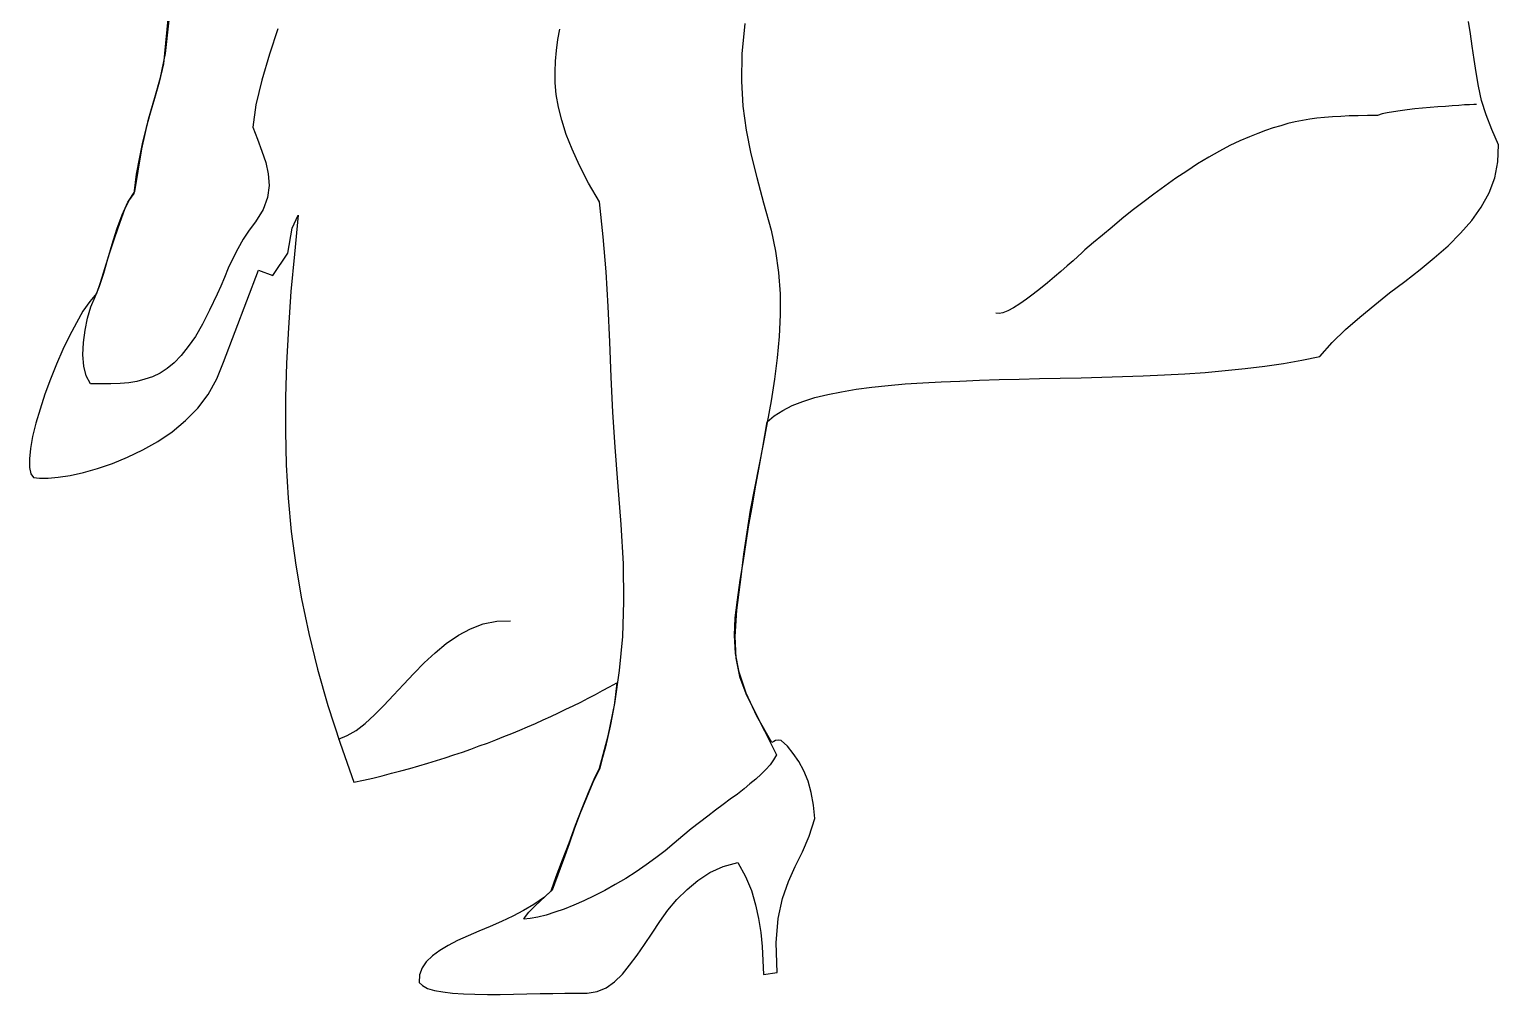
# Model space of a CAD drawing. Extents: x 137.57 to 138.53, y 60.03 to 61.42.
# Drawn here: x 137.755 to 138.527, y 60.029 to 60.536 of the extents above; entities that cross this region are included whole.
import ezdxf

# ---------------------------------------------------------------- set-up
doc = ezdxf.new("R2010")
doc.units = 0
doc.layers.get('0').update_dxf_attribs({"linetype": 'CONTINUOUS'})

msp = doc.modelspace()

# ---------------------------------------------------------------- linework, layer by layer
at = {"linetype": 'CONTINUOUS'}
for points in [[(137.82839, 60.55287), (137.82512, 60.51832), (137.82276, 60.50869), (137.82039, 60.50014), (137.81803, 60.49233), (137.81602, 60.48488), (137.81403, 60.47724), (137.81239, 60.46924), (137.81076, 60.46034), (137.80948, 60.45016), (137.80712, 60.44707), (137.80458, 60.44179), (137.80203, 60.43488), (137.7993, 60.42688), (137.79658, 60.41852), (137.79403, 60.41052), (137.79185, 60.40325), (137.78984, 60.39761), (137.7864, 60.39343), (137.78275, 60.38834), (137.77931, 60.38216), (137.77566, 60.37543), (137.77222, 60.36816), (137.76876, 60.36053), (137.76567, 60.35253), (137.76276, 60.34471), (137.76022, 60.33689), (137.75804, 60.32944), (137.75622, 60.32253), (137.75512, 60.31617), (137.75458, 60.31071), (137.75458, 60.30617), (137.75531, 60.3029), (137.75676, 60.3009), (137.75985, 60.30053), (137.7644, 60.30053), (137.76967, 60.30108), (137.77603, 60.30199), (137.78294, 60.30362), (137.7904, 60.30563), (137.79821, 60.30835), (137.80621, 60.31162), (137.81421, 60.31544), (137.82203, 60.31981), (137.82966, 60.32489), (137.83657, 60.3309), (137.84312, 60.33726), (137.84857, 60.34453), (137.85311, 60.35271), (137.85657, 60.36144), (137.87493, 60.4098), (137.88257, 60.40707), (137.89038, 60.41888), (137.89274, 60.43198), (137.89583, 60.4387), (137.89384, 60.41834), (137.89202, 60.39871), (137.89075, 60.37962), (137.88966, 60.36107), (137.88911, 60.34289), (137.88911, 60.32526), (137.88947, 60.30762), (137.89057, 60.28999), (137.8922, 60.27254), (137.89457, 60.2549), (137.89766, 60.23709), (137.90147, 60.21891), (137.90601, 60.20018), (137.91147, 60.1811), (137.91783, 60.16128), (137.9251, 60.14074), (137.9302, 60.14182), (137.9351, 60.14292), (137.94001, 60.14419), (137.94492, 60.14547), (137.94983, 60.14673), (137.95456, 60.14801), (137.95929, 60.14928), (137.96401, 60.15073), (137.96855, 60.15219), (137.9731, 60.15364), (137.97764, 60.1551), (137.98219, 60.15655), (137.98655, 60.15819), (137.99092, 60.15982), (137.99528, 60.16128), (137.99964, 60.16309), (138.00382, 60.16473), (138.00819, 60.16637), (138.01237, 60.16819), (138.01636, 60.16982), (138.02055, 60.17164), (138.02455, 60.17346), (138.02855, 60.17528), (138.03255, 60.17727), (138.03655, 60.17909), (138.04036, 60.18092), (138.04436, 60.18291), (138.04818, 60.18492), (138.052, 60.18691), (138.05581, 60.18891), (138.05945, 60.19091), (138.06327, 60.19291), (138.06254, 60.18691), (138.06182, 60.18127), (138.06091, 60.17564), (138.05981, 60.17018), (138.05854, 60.16473), (138.05727, 60.15928), (138.05581, 60.15382), (138.05436, 60.14819), (138.05073, 60.14055), (138.04727, 60.13255), (138.044, 60.12455), (138.04109, 60.11655), (138.03818, 60.10838), (138.03527, 60.10019), (138.03236, 60.09201), (138.02927, 60.08402), (138.02473, 60.08002), (138.01964, 60.07656), (138.01418, 60.07329), (138.00855, 60.07038), (138.00274, 60.06747), (137.99673, 60.06493), (137.99073, 60.06238), (137.9851, 60.06002), (137.97964, 60.05747), (137.97473, 60.05492), (137.97019, 60.05238), (137.96638, 60.04947), (137.9631, 60.04638), (137.96092, 60.04311), (137.95964, 60.03948), (137.95946, 60.03548), (137.9611, 60.03384), (137.96383, 60.03239), (137.96746, 60.03129), (137.97183, 60.03056), (137.97691, 60.02984), (137.98273, 60.02948), (137.98873, 60.0293), (137.99528, 60.02911), (138.00201, 60.02911), (138.00891, 60.0293), (138.016, 60.02948), (138.02291, 60.02965), (138.02964, 60.02965), (138.036, 60.02984), (138.042, 60.02984), (138.04764, 60.02984), (138.05291, 60.03075), (138.05763, 60.03275), (138.062, 60.03584), (138.06618, 60.03984), (138.07, 60.04457), (138.07399, 60.04984), (138.07782, 60.05548), (138.08181, 60.06147), (138.08581, 60.06747), (138.09017, 60.07347), (138.09489, 60.07911), (138.10017, 60.08438), (138.1058, 60.0891), (138.11216, 60.09329), (138.11908, 60.09638), (138.1269, 60.09856), (138.13089, 60.09111), (138.13399, 60.08384), (138.13616, 60.07638), (138.1378, 60.06911), (138.13889, 60.06184), (138.13962, 60.05438), (138.13998, 60.04711), (138.14035, 60.03966), (138.14761, 60.04074), (138.14707, 60.05638), (138.14798, 60.06911), (138.15034, 60.07965), (138.15343, 60.08856), (138.15707, 60.09638), (138.16089, 60.10419), (138.16434, 60.11238), (138.16725, 60.12165), (138.1667, 60.12874), (138.16543, 60.13528), (138.1638, 60.14128), (138.16162, 60.14673), (138.15889, 60.15164), (138.15598, 60.15583), (138.15289, 60.15965), (138.14962, 60.16274), (138.14798, 60.16292), (138.14671, 60.16274), (138.1458, 60.16219), (138.14471, 60.16164), (138.13689, 60.17546), (138.13125, 60.18764), (138.12762, 60.19854), (138.12562, 60.20836), (138.12507, 60.21782), (138.12544, 60.22709), (138.12671, 60.23654), (138.12816, 60.2469), (138.1298, 60.25727), (138.13125, 60.26672), (138.13271, 60.27599), (138.13434, 60.28527), (138.13598, 60.2949), (138.13798, 60.30526), (138.13998, 60.3169), (138.14234, 60.33017), (138.14598, 60.33326), (138.15053, 60.33617), (138.15543, 60.33871), (138.16107, 60.34089), (138.16725, 60.34289), (138.17416, 60.34453), (138.18143, 60.34599), (138.18907, 60.34726), (138.19725, 60.34835), (138.2058, 60.34926), (138.21488, 60.35016), (138.22415, 60.35071), (138.23379, 60.35126), (138.24361, 60.35162), (138.25379, 60.35198), (138.26415, 60.35235), (138.27469, 60.35253), (138.28542, 60.35289), (138.29633, 60.35308), (138.30723, 60.35325), (138.31814, 60.35362), (138.32905, 60.35398), (138.33996, 60.35435), (138.35105, 60.35489), (138.36177, 60.35544), (138.3725, 60.35617), (138.38304, 60.35708), (138.39341, 60.35816), (138.40377, 60.35944), (138.41358, 60.36089), (138.42322, 60.36253), (138.43267, 60.36453), (138.43922, 60.3718), (138.44613, 60.37871), (138.45376, 60.38525), (138.46158, 60.39162), (138.4694, 60.39798), (138.4774, 60.40398), (138.48539, 60.41016), (138.49285, 60.41634), (138.50012, 60.4227), (138.50667, 60.42925), (138.51267, 60.43598), (138.51758, 60.44307), (138.52175, 60.45052), (138.52467, 60.45833), (138.5263, 60.46688), (138.52666, 60.47579), (138.52303, 60.48379), (138.52012, 60.4916), (138.51775, 60.49906), (138.51612, 60.50651), (138.51485, 60.51378), (138.51376, 60.52069), (138.51285, 60.5276), (138.51194, 60.53414), (138.51084, 60.5405)], [(137.88511, 60.53669), (137.88074, 60.52342), (137.87674, 60.50978), (137.87365, 60.4967), (137.87202, 60.48506), (137.87438, 60.4787), (137.87674, 60.47251), (137.87875, 60.46652), (137.88002, 60.46052), (137.88056, 60.45433), (137.87966, 60.44815), (137.87747, 60.44179), (137.87347, 60.43525), (137.87002, 60.43088), (137.86693, 60.42616), (137.8642, 60.42107), (137.86148, 60.41598), (137.85912, 60.41088), (137.85711, 60.40598), (137.85512, 60.40143), (137.8533, 60.39725), (137.84929, 60.38889), (137.84548, 60.38144), (137.84184, 60.37507), (137.83802, 60.3698), (137.83439, 60.36507), (137.83075, 60.36125), (137.82693, 60.35816), (137.8233, 60.3558), (137.8193, 60.3538), (137.8153, 60.35253), (137.81112, 60.35144), (137.80676, 60.35071), (137.80221, 60.35035), (137.7973, 60.35016), (137.79221, 60.35016), (137.78675, 60.35016), (137.78439, 60.35435), (137.78312, 60.35944), (137.78258, 60.36544), (137.78294, 60.3718), (137.78385, 60.37835), (137.78512, 60.38471), (137.78694, 60.39052), (137.78912, 60.3958), (137.79148, 60.40143), (137.79367, 60.40834), (137.79585, 60.41579), (137.79803, 60.42361), (137.80058, 60.43143), (137.8033, 60.43888), (137.80639, 60.44561), (137.81003, 60.45124), (137.81366, 60.47361), (137.81712, 60.48924), (137.82057, 60.5007), (137.82348, 60.51123), (137.82603, 60.52378), (137.82803, 60.54123)], [(138.13053, 60.53959), (138.12889, 60.5236), (138.12871, 60.50924), (138.12944, 60.49615), (138.13125, 60.48342), (138.13362, 60.47106), (138.13689, 60.45852), (138.14035, 60.44525), (138.14435, 60.43088), (138.14671, 60.41979), (138.14817, 60.4087), (138.14907, 60.39743), (138.14907, 60.38634), (138.14852, 60.37507), (138.14761, 60.3638), (138.14616, 60.35253), (138.14435, 60.34126), (138.14234, 60.3298), (138.14016, 60.31835), (138.13798, 60.3069), (138.13562, 60.29526), (138.13343, 60.28381), (138.13162, 60.27217), (138.1298, 60.26054), (138.12853, 60.24872), (138.12617, 60.23109), (138.12526, 60.21728), (138.1258, 60.206), (138.1278, 60.19636), (138.13107, 60.18746), (138.13544, 60.17837), (138.14089, 60.16782), (138.14725, 60.1551), (138.14562, 60.15256), (138.1438, 60.14982), (138.14162, 60.14746), (138.13907, 60.14491), (138.13635, 60.14237), (138.13326, 60.13983), (138.13016, 60.13728), (138.12671, 60.13455), (138.1229, 60.13183), (138.11908, 60.1291), (138.11508, 60.12601), (138.11108, 60.12292), (138.10671, 60.11964), (138.10235, 60.1162), (138.09798, 60.11255), (138.09344, 60.10874), (138.08871, 60.10474), (138.0838, 60.10092), (138.07872, 60.09729), (138.07345, 60.09365), (138.068, 60.0902), (138.06236, 60.08693), (138.05691, 60.08384), (138.05145, 60.0811), (138.046, 60.07838), (138.04073, 60.0762), (138.03564, 60.07401), (138.03073, 60.07238), (138.02618, 60.07092), (138.02182, 60.06983), (138.01782, 60.06911), (138.01437, 60.06875), (138.01491, 60.06966), (138.01582, 60.07092), (138.01709, 60.07238), (138.01855, 60.07401), (138.02055, 60.07602), (138.02291, 60.0782), (138.02564, 60.08075), (138.02873, 60.08365), (138.03145, 60.09128), (138.03473, 60.10001), (138.03818, 60.10892), (138.04163, 60.11819), (138.04509, 60.1271), (138.04836, 60.13528), (138.05145, 60.14237), (138.05418, 60.14819), (138.05873, 60.1651), (138.06218, 60.18218), (138.06472, 60.19945), (138.06636, 60.21728), (138.0669, 60.23581), (138.06673, 60.25545), (138.06563, 60.27617), (138.06381, 60.29854), (138.06236, 60.3169), (138.06127, 60.33526), (138.06037, 60.35362), (138.05964, 60.37216), (138.05873, 60.39071), (138.05763, 60.40907), (138.05618, 60.42743), (138.05418, 60.44579), (138.04836, 60.45561), (138.04364, 60.46488), (138.03982, 60.47342), (138.03673, 60.48124), (138.03437, 60.4887), (138.03255, 60.4956), (138.03145, 60.50215), (138.03091, 60.50833), (138.03091, 60.51415), (138.03109, 60.51978), (138.03164, 60.52541), (138.03236, 60.53105), (138.03327, 60.5365)], [(138.51503, 60.49687), (138.51358, 60.49687), (138.51139, 60.4967), (138.50867, 60.4967), (138.50576, 60.49651), (138.5023, 60.49633), (138.49867, 60.49597), (138.49467, 60.49579), (138.49067, 60.49542), (138.48667, 60.49506), (138.48267, 60.49469), (138.47867, 60.49415), (138.47485, 60.49361), (138.4714, 60.49305), (138.46812, 60.49251), (138.4654, 60.49197), (138.46304, 60.49124), (138.45776, 60.49124), (138.45286, 60.49106), (138.44813, 60.49106), (138.44376, 60.49069), (138.4394, 60.49051), (138.43522, 60.49015), (138.43122, 60.48978), (138.4274, 60.48924), (138.42359, 60.48851), (138.41977, 60.48779), (138.41595, 60.48688), (138.41213, 60.48579), (138.40813, 60.4847), (138.40413, 60.48324), (138.40013, 60.48179), (138.39577, 60.47997), (138.39068, 60.47779), (138.38541, 60.47543), (138.37995, 60.47251), (138.37432, 60.46924), (138.3685, 60.46579), (138.36287, 60.46197), (138.35705, 60.45815), (138.35123, 60.45397), (138.34541, 60.44979), (138.33978, 60.44543), (138.33414, 60.44125), (138.32869, 60.43688), (138.32359, 60.43252), (138.31851, 60.42834), (138.31378, 60.42434), (138.30924, 60.42052), (138.3076, 60.41907), (138.3056, 60.41707), (138.30305, 60.41471), (138.29996, 60.41216), (138.29669, 60.40925), (138.29324, 60.40634), (138.2896, 60.40325), (138.28596, 60.40016), (138.28215, 60.39725), (138.27851, 60.39471), (138.27506, 60.39216), (138.27178, 60.39016), (138.26869, 60.38853), (138.26615, 60.38743), (138.26415, 60.38707), (138.26251, 60.38725)], [(137.9171, 60.16346), (137.92165, 60.16528), (137.92637, 60.168), (137.9311, 60.17164), (137.93601, 60.17619), (137.94092, 60.1811), (137.94601, 60.18655), (137.9511, 60.19218), (137.95655, 60.19782), (137.96201, 60.20345), (137.96783, 60.20873), (137.97364, 60.21363), (137.98001, 60.218), (137.98637, 60.22145), (137.9931, 60.224), (138.00019, 60.22545), (138.00746, 60.22563)]]:
    msp.add_lwpolyline(points, dxfattribs=at)

doc.saveas('drawing.dxf')
